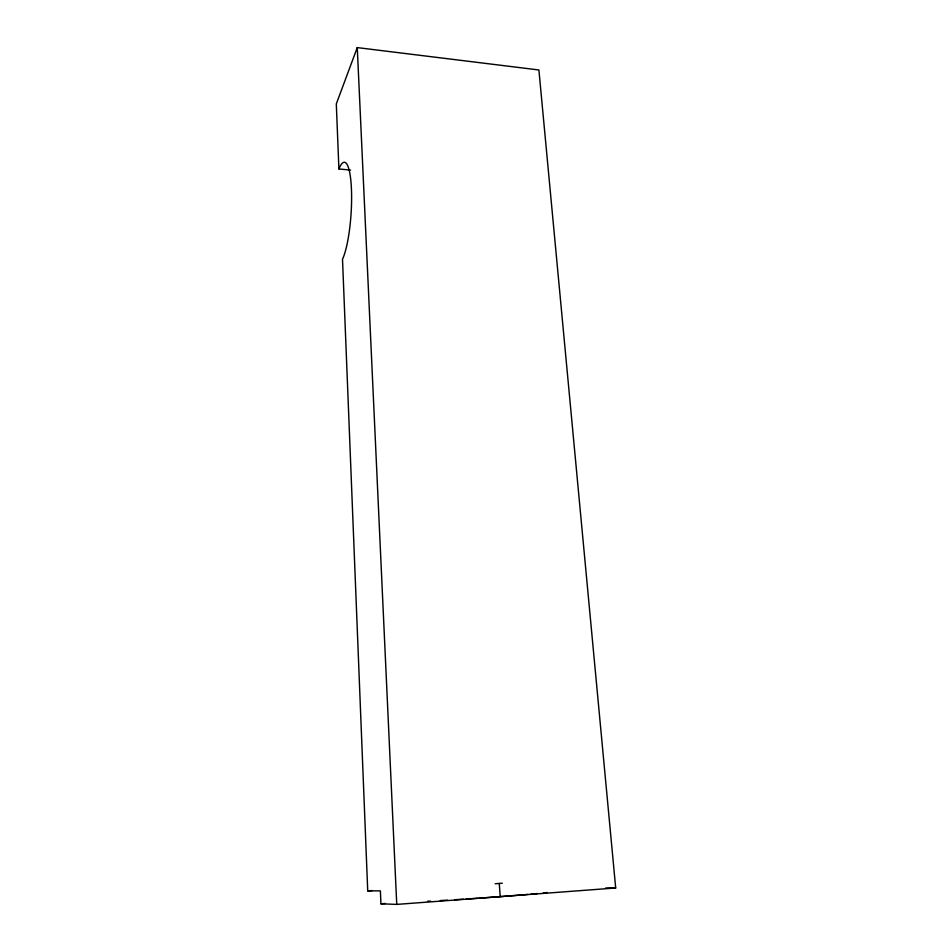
<?xml version="1.0" encoding="UTF-8"?>
<svg xmlns="http://www.w3.org/2000/svg" width="952" height="952" viewBox="0 0 952 952"><rect width="100%" height="100%" fill="white"/><g stroke="black" fill="none" stroke-linecap="round" stroke-linejoin="round"><path stroke-width="1.43" d="M357.262 47.6L336.306 103.911L338.9 168.956A51.087 10.02 -86.2 0 1 351.455 189.615A51.087 10.02 -86.2 0 1 342.506 259.218L367.722 890.87L380.383 890.87L380.931 903.793L396.746 904.4L615.694 887.978L538.903 69.972L357.262 47.6L396.746 904.4M380.931 903.793L385.346 903.46M367.722 890.87L372.161 890.548M605.603 888.026L615.694 887.978M338.9 168.956L350.586 170.075M499.288 883.444L500.193 896.641M547.091 892.524A82.979 2.059 -3.8 0 1 543.294 892.928M537.356 893.535A82.979 2.059 -3.8 0 1 530.918 894.13M528.11 894.38A82.979 2.059 -3.8 0 1 479.082 898.152M477.654 898.248A82.979 2.059 -3.8 0 1 466.159 899.009M463.279 899.188A82.979 2.059 -3.8 0 1 454.818 899.711M447.476 900.152A82.979 2.059 -3.8 0 1 440.312 900.556M430.494 901.092A82.979 2.059 -3.8 0 1 427.543 901.235M502.347 883.23A82.753 1.297 -3.8 0 1 495.207 883.742"/></g></svg>
